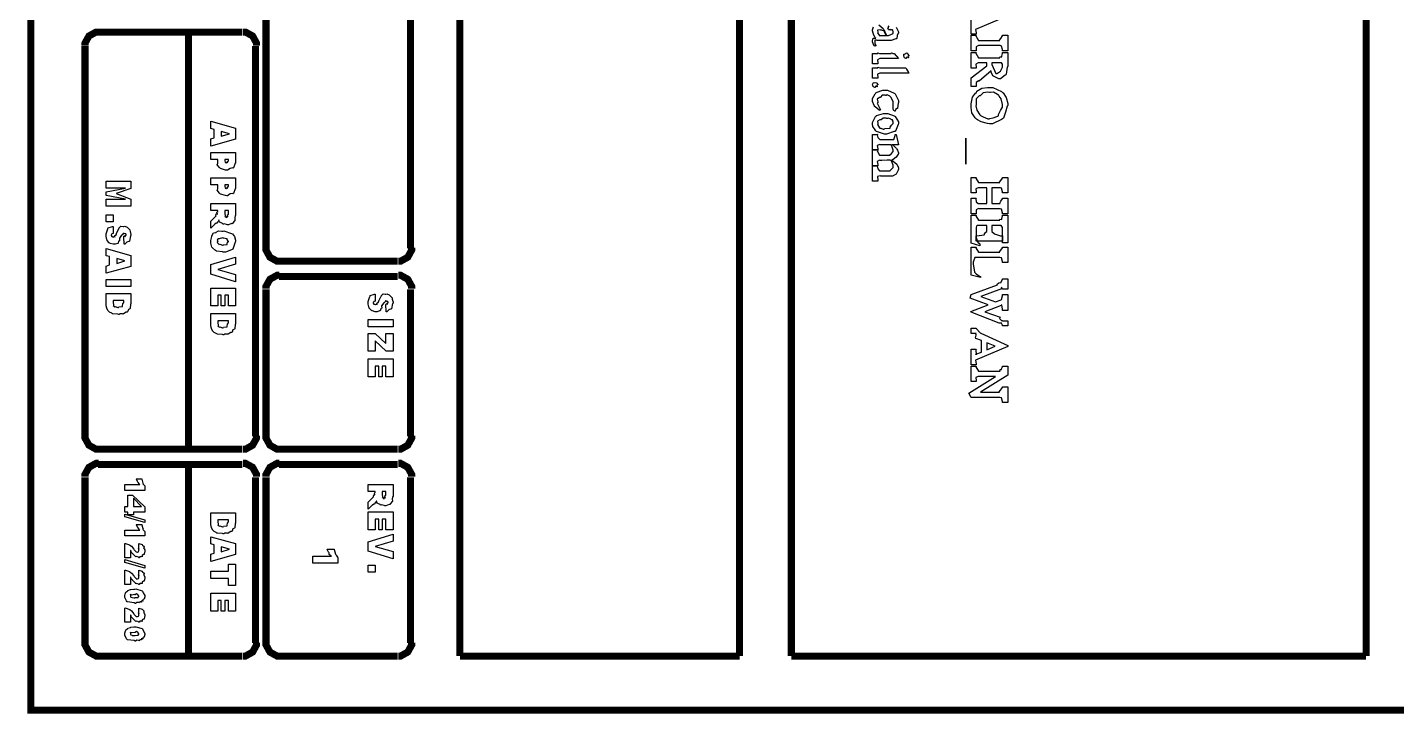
# Model space of a CAD drawing. Extents: x 0 to 11.7, y 0 to 16.5.
# Drawn here: x 0.178 to 2.12, y 0.043 to 1.017 of the extents above; entities that cross this region are included whole.
import ezdxf

# ---------------------------------------------------------------- set-up
doc = ezdxf.new("R2010")
doc.units = 0
doc.layers.get('0').update_dxf_attribs({"linetype": 'CONTINUOUS'})

msp = doc.modelspace()

# ---------------------------------------------------------------- linework, layer by layer
at = {"color": 0, "const_width": 0.01}
msp.add_lwpolyline([(11.5517, 0.0483), (11.5517, 16.4), (0.1833, 16.4), (0.1833, 0.0483), (11.5517, 0.0483)], close=True, dxfattribs=at)
for points in [[(0.7917, 0.125), (0.7917, 2.3167)], [(1.1883, 0.125), (1.1883, 2.3167)], [(1.2617, 0.125), (1.2617, 2.3167)], [(2.0767, 2.3167), (2.0767, 0.125)], [(0.5167, 0.7033), (0.5167, 1.9117)], [(0.7217, 0.7033), (0.7217, 1.9117)], [(0.2792, 1.01), (0.2758, 1.01), (0.2656, 1.0044), (0.26, 0.9942), (0.26, 0.9908)], [(0.4833, 1.01), (0.2783, 1.01)], [(0.4067, 0.4183), (0.4067, 1.01)], [(0.5033, 0.9908), (0.5033, 0.9942), (0.4977, 1.0044), (0.4876, 1.01), (0.4842, 1.01)], [(0.26, 0.4367), (0.26, 0.99)], [(0.5017, 0.4367), (0.5017, 0.99)], [(0.5167, 0.7042), (0.5167, 0.7008), (0.5223, 0.6906), (0.5324, 0.685), (0.5358, 0.685)], [(0.7042, 0.685), (0.7076, 0.685), (0.7177, 0.6906), (0.7233, 0.7008), (0.7233, 0.7042)], [(0.7033, 0.685), (0.535, 0.685)], [(0.5358, 0.665), (0.5324, 0.665), (0.5223, 0.6594), (0.5167, 0.6493), (0.5167, 0.6458)], [(0.7033, 0.6634), (0.535, 0.6634)], [(0.7233, 0.6458), (0.7233, 0.6493), (0.7177, 0.6594), (0.7076, 0.665), (0.7042, 0.665)], [(0.5167, 0.4367), (0.5167, 0.645)], [(0.7217, 0.4367), (0.7217, 0.645)], [(0.26, 0.4375), (0.26, 0.4341), (0.2656, 0.424), (0.2758, 0.4183), (0.2792, 0.4183)], [(0.4842, 0.4183), (0.4876, 0.4183), (0.4977, 0.424), (0.5033, 0.4341), (0.5033, 0.4375)], [(0.5167, 0.4375), (0.5167, 0.4341), (0.5223, 0.424), (0.5324, 0.4183), (0.5358, 0.4183)], [(0.7042, 0.4183), (0.7076, 0.4183), (0.7177, 0.424), (0.7233, 0.4341), (0.7233, 0.4375)], [(0.4833, 0.4183), (0.2783, 0.4183)], [(0.7033, 0.4183), (0.535, 0.4183)], [(0.2792, 0.3983), (0.2758, 0.3983), (0.2656, 0.3927), (0.26, 0.3826), (0.26, 0.3792)], [(0.4833, 0.3966), (0.2783, 0.3966)], [(0.4067, 0.125), (0.4067, 0.3966)], [(0.5033, 0.3792), (0.5033, 0.3826), (0.4977, 0.3927), (0.4876, 0.3983), (0.4842, 0.3983)], [(0.5358, 0.3983), (0.5324, 0.3983), (0.5223, 0.3927), (0.5167, 0.3826), (0.5167, 0.3792)], [(0.7033, 0.3966), (0.535, 0.3966)], [(0.7233, 0.3792), (0.7233, 0.3826), (0.7177, 0.3927), (0.7076, 0.3983), (0.7042, 0.3983)], [(0.26, 0.1433), (0.26, 0.3783)], [(0.5017, 0.1433), (0.5017, 0.3783)], [(0.5167, 0.1433), (0.5167, 0.3783)], [(0.7217, 0.1433), (0.7217, 0.3783)], [(0.26, 0.1442), (0.26, 0.1408), (0.2656, 0.1306), (0.2758, 0.125), (0.2792, 0.125)], [(0.4842, 0.125), (0.4876, 0.125), (0.4977, 0.1306), (0.5033, 0.1408), (0.5033, 0.1442)], [(0.5167, 0.1442), (0.5167, 0.1408), (0.5223, 0.1306), (0.5324, 0.125), (0.5358, 0.125)], [(0.7042, 0.125), (0.7076, 0.125), (0.7177, 0.1306), (0.7233, 0.1408), (0.7233, 0.1442)], [(0.4833, 0.125), (0.2783, 0.125)], [(0.7033, 0.125), (0.535, 0.125)], [(1.1883, 0.125), (0.7917, 0.125)], [(2.0767, 0.125), (1.2617, 0.125)]]:
    msp.add_lwpolyline(points, dxfattribs=at)
at = {"color": 0}
for points in [[(1.5685, 1.033), (1.5227, 1.0137), (1.5227, 1.0137), (1.524, 1.0088), (1.524, 1.0072), (1.5167, 1.0072), (1.5167, 1.0072), (1.5167, 1.0296)], [(1.4105, 1.0167), (1.411, 1.0161), (1.4109, 1.0158), (1.4138, 1.0103), (1.4138, 1.0085), (1.4134, 1.0085), (1.4119, 1.0051), (1.4115, 1.0009), (1.411, 1.0004), (1.41, 1.0005), (1.4034, 0.9978), (1.4012, 0.9978), (1.3832, 0.9978), (1.3826, 0.9983), (1.3799, 0.9983), (1.3799, 0.996), (1.3799, 0.9952), (1.3799, 0.9952), (1.38, 0.9944), (1.3814, 0.9908), (1.3817, 0.9902), (1.3799, 0.9898), (1.3799, 0.9898), (1.3796, 0.9903), (1.378, 0.9926), (1.3778, 0.9928), (1.3776, 0.9937), (1.3768, 0.9963), (1.3767, 0.9963), (1.3767, 0.9963), (1.3767, 0.9976), (1.3779, 1.0011), (1.3807, 1.0014), (1.3815, 1.0015), (1.3807, 1.0023), (1.3783, 1.0066), (1.378, 1.0072), (1.3778, 1.0083), (1.3768, 1.0115), (1.3767, 1.0118), (1.3767, 1.0119), (1.3767, 1.0133), (1.3783, 1.0172)], [(1.3857, 1.02), (1.392, 1.0149), (1.3925, 1.0139), (1.3927, 1.0138), (1.3963, 1.006), (1.3966, 1.0052), (1.399, 1.0052), (1.3995, 1.0053), (1.4062, 1.0079), (1.4062, 1.0087), (1.4061, 1.0098), (1.4054, 1.0131), (1.4044, 1.0126), (1.404, 1.0126), (1.4035, 1.0129), (1.4019, 1.0136), (1.4029, 1.0126), (1.4029, 1.0126), (1.4025, 1.0129), (1.4009, 1.0136), (1.4019, 1.0126), (1.4019, 1.0126), (1.4013, 1.0129), (1.3994, 1.0138), (1.3999, 1.0137), (1.3999, 1.0137), (1.3994, 1.014), (1.3983, 1.0157), (1.3993, 1.0162), (1.3993, 1.0163), (1.3991, 1.0164), (1.4002, 1.0189)]]:
    msp.add_lwpolyline(points, dxfattribs=at)
for points in [[(1.3864, 1.0052), (1.3962, 1.0052), (1.3955, 1.0059), (1.3938, 1.01), (1.3936, 1.0102), (1.3932, 1.0112), (1.3899, 1.0126), (1.3888, 1.0126), (1.3877, 1.013), (1.3837, 1.0127), (1.3841, 1.01), (1.3841, 1.0091), (1.3841, 1.0091), (1.3837, 1.0087), (1.3861, 1.0056), (1.3864, 1.0052)], [(1.5167, 0.9835), (1.5167, 1.0056), (1.524, 1.0056), (1.5235, 1.0046), (1.5269, 0.9982), (1.5279, 0.9982), (1.5572, 0.9982), (1.557, 0.9985), (1.5586, 1.001), (1.5611, 1.0045), (1.5611, 1.0056), (1.5685, 1.0056), (1.5685, 0.9835), (1.5611, 0.9835), (1.561, 0.9851), (1.5598, 0.9901), (1.5579, 0.9908), (1.5572, 0.9908), (1.5279, 0.9908), (1.5269, 0.9909), (1.5236, 0.9891), (1.524, 0.9849), (1.524, 0.9835), (1.5167, 0.9835)], [(1.3767, 0.965), (1.3767, 0.9797), (1.3841, 0.9797), (1.384, 0.9799), (1.3841, 0.9807), (1.3868, 0.9797), (1.3878, 0.9797), (1.4031, 0.9797), (1.4031, 0.9798), (1.4039, 0.9807), (1.4062, 0.9797), (1.4062, 0.9797), (1.4062, 0.9798), (1.4057, 0.9797), (1.4055, 0.9797), (1.4073, 0.9797), (1.4138, 0.9723), (1.3884, 0.9723), (1.3873, 0.9724), (1.3837, 0.9706), (1.3841, 0.9664), (1.3841, 0.965), (1.3767, 0.965)], [(1.4246, 0.9723), (1.424, 0.9724), (1.4223, 0.9733), (1.422, 0.9734), (1.4218, 0.9742), (1.421, 0.9763), (1.4212, 0.976), (1.4212, 0.976), (1.4211, 0.9767), (1.4211, 0.9788), (1.422, 0.9786), (1.422, 0.9786), (1.422, 0.9788), (1.424, 0.9797), (1.4246, 0.9797), (1.4246, 0.9798), (1.4254, 0.9804), (1.4273, 0.9788), (1.4275, 0.9786), (1.4275, 0.9787), (1.4271, 0.9785), (1.4285, 0.9767), (1.4285, 0.976), (1.4283, 0.9762), (1.427, 0.976), (1.4277, 0.9736), (1.4275, 0.9734), (1.4271, 0.9738), (1.4251, 0.9743), (1.4247, 0.9723), (1.4246, 0.9723)], [(1.5167, 0.9329), (1.5167, 0.9449), (1.5388, 0.962), (1.5388, 0.9661), (1.5273, 0.9661), (1.5264, 0.9662), (1.5235, 0.9645), (1.524, 0.9602), (1.524, 0.9588), (1.5167, 0.9588), (1.5167, 0.9809), (1.524, 0.9809), (1.5235, 0.9799), (1.5269, 0.9735), (1.5279, 0.9735), (1.5572, 0.9735), (1.5571, 0.9736), (1.5574, 0.9748), (1.5599, 0.9746), (1.5601, 0.9748), (1.5601, 0.9756), (1.5611, 0.9796), (1.5611, 0.9809), (1.5685, 0.9809), (1.5685, 0.9609), (1.5677, 0.9603), (1.5663, 0.9502), (1.5659, 0.9494), (1.5648, 0.9488), (1.5583, 0.9438), (1.5561, 0.9438), (1.5539, 0.9446), (1.5472, 0.9478), (1.5452, 0.9531), (1.5449, 0.9549), (1.5281, 0.9403), (1.5273, 0.9406), (1.5236, 0.9384), (1.524, 0.9343), (1.524, 0.9329), (1.5167, 0.9329)], [(1.3767, 0.9444), (1.3767, 0.9591), (1.3841, 0.9591), (1.384, 0.9593), (1.3842, 0.9601), (1.3872, 0.9591), (1.3882, 0.9591), (1.4199, 0.9591), (1.4199, 0.9593), (1.4217, 0.9591), (1.4223, 0.9591), (1.4223, 0.9591), (1.4229, 0.9591), (1.4229, 0.9591), (1.4242, 0.9591), (1.4242, 0.9591), (1.4251, 0.9572), (1.428, 0.9526), (1.4285, 0.9518), (1.3884, 0.9518), (1.3873, 0.9518), (1.3837, 0.9501), (1.3841, 0.9459), (1.3841, 0.9444), (1.3767, 0.9444)], [(1.5535, 0.9514), (1.5541, 0.9516), (1.5581, 0.9544), (1.5611, 0.9603), (1.5611, 0.9622), (1.561, 0.9628), (1.561, 0.9646), (1.5609, 0.9646), (1.5607, 0.9651), (1.5596, 0.9661), (1.5592, 0.9661), (1.5462, 0.9661), (1.5461, 0.9638), (1.5517, 0.9514), (1.5535, 0.9514)], [(1.3806, 0.9312), (1.38, 0.9313), (1.378, 0.9321), (1.3778, 0.9323), (1.3777, 0.9331), (1.3768, 0.9351), (1.3767, 0.9349), (1.3767, 0.9349), (1.3767, 0.9355), (1.3776, 0.9373), (1.3778, 0.9375), (1.3778, 0.9379), (1.3799, 0.9386), (1.3806, 0.9386), (1.3806, 0.9386), (1.3829, 0.9379), (1.383, 0.9377), (1.383, 0.9377), (1.383, 0.9376), (1.3841, 0.9356), (1.3841, 0.9349), (1.384, 0.9351), (1.3829, 0.9348), (1.3832, 0.9325), (1.383, 0.9323), (1.3828, 0.9327), (1.3811, 0.9332), (1.3807, 0.9312), (1.3806, 0.9312)], [(1.3878, 0.8988), (1.386, 0.8994), (1.3806, 0.904), (1.3801, 0.9045), (1.3793, 0.9059), (1.3767, 0.9115), (1.3767, 0.9134), (1.3767, 0.9158), (1.3807, 0.9225), (1.3815, 0.9231), (1.3819, 0.9242), (1.3915, 0.9275), (1.3947, 0.9275), (1.3981, 0.9275), (1.4075, 0.9235), (1.4084, 0.9227), (1.409, 0.9223), (1.4138, 0.9127), (1.4138, 0.9095), (1.413, 0.9091), (1.4124, 0.902), (1.4121, 0.9014), (1.4117, 0.9016), (1.4095, 0.9003), (1.4089, 0.8979), (1.4086, 0.8979), (1.4082, 0.8981), (1.407, 0.8989), (1.4068, 0.899), (1.4066, 0.8993), (1.4062, 0.901), (1.4062, 0.9016), (1.4061, 0.9024), (1.406, 0.9046), (1.4062, 0.9042), (1.4062, 0.9042), (1.4062, 0.9045), (1.4062, 0.9053), (1.4062, 0.9053), (1.4061, 0.9057), (1.4062, 0.9066), (1.4062, 0.9068), (1.4061, 0.9077), (1.4062, 0.9097), (1.4062, 0.9103), (1.4061, 0.9115), (1.4029, 0.9177), (1.4023, 0.9181), (1.4013, 0.9189), (1.3978, 0.9208), (1.3963, 0.9201), (1.3958, 0.9201), (1.3947, 0.9206), (1.3907, 0.9203), (1.3881, 0.9176), (1.3875, 0.917), (1.3867, 0.9173), (1.3836, 0.915), (1.3841, 0.911), (1.3841, 0.9097), (1.3835, 0.9091), (1.3875, 0.9006), (1.3882, 0.8999), (1.3878, 0.8988)], [(1.5425, 0.8796), (1.5397, 0.8805), (1.531, 0.8827), (1.5255, 0.8854), (1.5243, 0.8866), (1.5224, 0.8881), (1.5176, 0.8953), (1.5167, 0.9028), (1.5167, 0.9052), (1.5167, 0.9083), (1.5186, 0.9174), (1.523, 0.9231), (1.5243, 0.9243), (1.5249, 0.9261), (1.5316, 0.9306), (1.5398, 0.9315), (1.5425, 0.9315), (1.5472, 0.9315), (1.5599, 0.9255), (1.5611, 0.9243), (1.5622, 0.9237), (1.5663, 0.917), (1.5685, 0.9085), (1.5685, 0.9057), (1.5677, 0.9047), (1.5654, 0.8965), (1.5624, 0.888), (1.5611, 0.8868), (1.5597, 0.8859), (1.5468, 0.8796), (1.5425, 0.8796)], [(1.5425, 0.887), (1.5428, 0.8873), (1.5481, 0.8884), (1.5545, 0.8905), (1.5553, 0.8911), (1.5554, 0.893), (1.5583, 0.8985), (1.5611, 0.9033), (1.5611, 0.9048), (1.5609, 0.9074), (1.5594, 0.9153), (1.5566, 0.919), (1.5557, 0.9198), (1.5542, 0.9212), (1.5485, 0.9245), (1.544, 0.9241), (1.5425, 0.9241), (1.5405, 0.9246), (1.5337, 0.9239), (1.5303, 0.9203), (1.5295, 0.9195), (1.5281, 0.9196), (1.5238, 0.9152), (1.524, 0.9084), (1.524, 0.9061), (1.5234, 0.9055), (1.5246, 0.8993), (1.5289, 0.8924), (1.5299, 0.8915), (1.5299, 0.8915), (1.5339, 0.8897), (1.5404, 0.887), (1.5425, 0.887)], [(1.3954, 0.8651), (1.3936, 0.8653), (1.3826, 0.8691), (1.3817, 0.8698), (1.3805, 0.8714), (1.3772, 0.8761), (1.3767, 0.8794), (1.3767, 0.8805), (1.3767, 0.8815), (1.3812, 0.89), (1.3821, 0.8907), (1.3826, 0.8917), (1.3922, 0.8946), (1.3954, 0.8946), (1.3986, 0.8946), (1.4076, 0.8913), (1.4084, 0.8907), (1.409, 0.8904), (1.4138, 0.8825), (1.4138, 0.8798), (1.413, 0.8787), (1.4094, 0.8695), (1.4086, 0.8688), (1.4074, 0.8691), (1.3967, 0.865), (1.3954, 0.8651)], [(0.4433, 0.8601), (0.4433, 0.8719), (0.4383, 0.8732), (0.4383, 0.8834), (0.4735, 0.8736), (0.4735, 0.858), (0.4383, 0.8482), (0.4383, 0.8584), (0.4433, 0.8601)], [(1.3932, 0.8724), (1.3939, 0.8732), (1.4015, 0.8739), (1.4021, 0.8742), (1.4019, 0.8749), (1.4038, 0.8778), (1.4062, 0.8802), (1.4062, 0.8809), (1.4061, 0.8821), (1.4053, 0.8853), (1.404, 0.8853), (1.4036, 0.8855), (1.4026, 0.8862), (1.3993, 0.888), (1.3979, 0.8872), (1.3973, 0.8872), (1.3961, 0.8878), (1.3917, 0.8877), (1.3891, 0.8856), (1.3884, 0.8853), (1.3874, 0.8855), (1.3837, 0.8838), (1.3841, 0.8804), (1.3841, 0.8792), (1.384, 0.8791), (1.3868, 0.8741), (1.3873, 0.8738), (1.3873, 0.8738), (1.3887, 0.8737), (1.3921, 0.8724), (1.3932, 0.8724)], [(0.4533, 0.8621), (0.465, 0.8658), (0.4533, 0.869), (0.4533, 0.8621)], [(1.3767, 0.7983), (1.3767, 0.8204), (1.3841, 0.8204), (1.3836, 0.8201), (1.3841, 0.8161), (1.3868, 0.813), (1.3878, 0.813), (1.4016, 0.813), (1.4015, 0.8133), (1.4062, 0.8179), (1.4062, 0.8193), (1.4061, 0.821), (1.4035, 0.8274), (1.4029, 0.828), (1.4019, 0.8282), (1.3976, 0.8283), (1.3902, 0.828), (1.3878, 0.828), (1.3868, 0.8281), (1.3836, 0.8264), (1.3841, 0.8219), (1.3841, 0.8204), (1.3767, 0.8204), (1.3767, 0.8428), (1.3841, 0.8428), (1.3835, 0.8417), (1.3867, 0.8354), (1.3878, 0.8354), (1.4016, 0.8354), (1.4015, 0.8359), (1.4037, 0.8379), (1.4062, 0.8404), (1.4062, 0.8413), (1.4061, 0.8423), (1.4037, 0.8495), (1.4031, 0.8502), (1.3878, 0.8502), (1.387, 0.8505), (1.3836, 0.8493), (1.3841, 0.8444), (1.3841, 0.8428), (1.3767, 0.8428), (1.3767, 0.8649), (1.3841, 0.8649), (1.3835, 0.8643), (1.3842, 0.8602), (1.3874, 0.8575), (1.3884, 0.8575), (1.4062, 0.8575), (1.4069, 0.8575), (1.409, 0.8631), (1.409, 0.8649), (1.4103, 0.8649), (1.4138, 0.8502), (1.4045, 0.8502), (1.4052, 0.8504), (1.4108, 0.8447), (1.4112, 0.8441), (1.4112, 0.8441), (1.4123, 0.8423), (1.4138, 0.8386), (1.4138, 0.8373), (1.413, 0.8368), (1.4103, 0.8327), (1.4059, 0.8292), (1.4042, 0.8289), (1.404, 0.8283), (1.4109, 0.823), (1.4112, 0.8226), (1.4112, 0.8226), (1.4138, 0.8172), (1.4138, 0.8154), (1.413, 0.8139), (1.4101, 0.8082), (1.4052, 0.8057), (1.4036, 0.8057), (1.3884, 0.8057), (1.3875, 0.8061), (1.3837, 0.8051), (1.3841, 0.8), (1.3841, 0.7983), (1.3767, 0.7983)], [(1.5093, 0.8224), (1.5093, 0.8595), (1.5093, 0.8224)], [(0.4735, 0.8393), (0.4735, 0.8241), (0.4729, 0.8238), (0.4708, 0.8172), (0.4702, 0.8167), (0.4696, 0.8173), (0.4659, 0.8165), (0.4623, 0.8141), (0.4611, 0.8141), (0.4594, 0.8143), (0.4524, 0.8163), (0.4518, 0.8167), (0.4506, 0.8179), (0.4475, 0.8217), (0.4483, 0.8238), (0.4483, 0.8245), (0.4483, 0.8293), (0.4383, 0.8293), (0.4383, 0.8393), (0.4735, 0.8393)], [(0.4583, 0.8293), (0.4583, 0.8276), (0.4583, 0.8276), (0.4588, 0.8251), (0.4589, 0.825), (0.4589, 0.825), (0.4604, 0.8243), (0.4609, 0.8243), (0.4608, 0.8245), (0.4608, 0.8253), (0.4625, 0.8249), (0.4626, 0.825), (0.4623, 0.8253), (0.462, 0.8266), (0.4635, 0.8272), (0.4635, 0.8274), (0.4635, 0.8293), (0.4583, 0.8293)], [(0.3251, 0.7983), (0.3251, 0.7881), (0.3041, 0.7808), (0.3251, 0.7732), (0.3251, 0.7632), (0.29, 0.7632), (0.29, 0.7732), (0.3173, 0.7732), (0.29, 0.7782), (0.29, 0.7834), (0.3173, 0.7884), (0.29, 0.7884), (0.29, 0.7983), (0.3251, 0.7983)], [(0.4735, 0.8031), (0.4735, 0.7879), (0.4729, 0.7876), (0.4708, 0.7809), (0.4702, 0.7805), (0.4696, 0.781), (0.4659, 0.7803), (0.4623, 0.7779), (0.4611, 0.7779), (0.4594, 0.7781), (0.4524, 0.7801), (0.4518, 0.7805), (0.4506, 0.7816), (0.4475, 0.7855), (0.4483, 0.7876), (0.4483, 0.7883), (0.4483, 0.7931), (0.4383, 0.7931), (0.4383, 0.8031), (0.4735, 0.8031)], [(1.5167, 0.7521), (1.5167, 0.7744), (1.524, 0.7744), (1.5235, 0.7734), (1.524, 0.769), (1.5266, 0.7668), (1.5275, 0.7668), (1.5388, 0.7668), (1.5388, 0.7892), (1.5275, 0.7892), (1.5266, 0.7892), (1.5235, 0.7875), (1.524, 0.7833), (1.524, 0.7818), (1.5167, 0.7818), (1.5167, 0.8039), (1.524, 0.8039), (1.5235, 0.8029), (1.5269, 0.7965), (1.5279, 0.7965), (1.5572, 0.7965), (1.557, 0.7969), (1.5586, 0.7994), (1.5611, 0.8028), (1.5611, 0.8039), (1.5685, 0.8039), (1.5685, 0.7818), (1.5611, 0.7818), (1.561, 0.7835), (1.5599, 0.7884), (1.5583, 0.7892), (1.5577, 0.7892), (1.5462, 0.7892), (1.5462, 0.7668), (1.5577, 0.7668), (1.5574, 0.7673), (1.5587, 0.7699), (1.5611, 0.7733), (1.5611, 0.7744), (1.5685, 0.7744), (1.5685, 0.7521), (1.5611, 0.7521), (1.561, 0.7538), (1.5598, 0.7589), (1.5579, 0.7594), (1.5572, 0.7594), (1.5279, 0.7594), (1.527, 0.7596), (1.5236, 0.758), (1.524, 0.7536), (1.524, 0.7521), (1.5167, 0.7521)], [(0.4583, 0.7931), (0.4583, 0.7913), (0.4583, 0.7913), (0.4588, 0.7888), (0.4589, 0.7887), (0.4589, 0.7887), (0.4604, 0.7881), (0.4609, 0.7881), (0.4608, 0.7882), (0.4608, 0.7891), (0.4625, 0.7886), (0.4626, 0.7887), (0.4623, 0.789), (0.462, 0.7904), (0.4635, 0.791), (0.4635, 0.7911), (0.4635, 0.7931), (0.4583, 0.7931)], [(0.4383, 0.7668), (0.4735, 0.7668), (0.4735, 0.7497), (0.4731, 0.7496), (0.4723, 0.7465), (0.4726, 0.7427), (0.4724, 0.7423), (0.4717, 0.742), (0.469, 0.7384), (0.4685, 0.7382), (0.4679, 0.7384), (0.4635, 0.7367), (0.462, 0.7367), (0.4609, 0.7371), (0.4575, 0.7379), (0.4562, 0.7376), (0.4559, 0.7377), (0.4552, 0.7384), (0.4521, 0.7399), (0.4518, 0.7401), (0.4511, 0.7405), (0.4493, 0.7421), (0.4503, 0.7431), (0.4502, 0.7432), (0.4498, 0.7431), (0.4488, 0.7407), (0.4487, 0.7406), (0.4483, 0.7407), (0.4469, 0.739), (0.4466, 0.7388), (0.4461, 0.739), (0.4441, 0.7374), (0.444, 0.7373), (0.4383, 0.7317), (0.4383, 0.7419), (0.4459, 0.7495), (0.4457, 0.75), (0.4462, 0.752), (0.4478, 0.7519), (0.4479, 0.7521), (0.4475, 0.7525), (0.447, 0.7544), (0.4483, 0.7553), (0.4483, 0.7555), (0.4483, 0.7568), (0.4383, 0.7568), (0.4383, 0.7668)], [(0.3, 0.7509), (0.3, 0.7409), (0.29, 0.7409), (0.29, 0.7509), (0.3, 0.7509)], [(0.4583, 0.7568), (0.4583, 0.7521), (0.4583, 0.7521), (0.4587, 0.7496), (0.4587, 0.7492), (0.4587, 0.7493), (0.4582, 0.7493), (0.4593, 0.7476), (0.4594, 0.7475), (0.4593, 0.7477), (0.4592, 0.7482), (0.4605, 0.7466), (0.4609, 0.7466), (0.4607, 0.747), (0.4609, 0.7484), (0.4628, 0.7479), (0.4628, 0.7479), (0.4625, 0.7485), (0.462, 0.7508), (0.4635, 0.7516), (0.4635, 0.7518), (0.4635, 0.7568), (0.4583, 0.7568)], [(1.5292, 0.707), (1.5167, 0.7105), (1.5167, 0.7504), (1.524, 0.7504), (1.5235, 0.7494), (1.5269, 0.7431), (1.5279, 0.7431), (1.5572, 0.7431), (1.5571, 0.7432), (1.5574, 0.7444), (1.5599, 0.7441), (1.5601, 0.7444), (1.5601, 0.7452), (1.5611, 0.7491), (1.5611, 0.7504), (1.5685, 0.7504), (1.5685, 0.7112), (1.5611, 0.7112), (1.5611, 0.7127), (1.561, 0.7133), (1.5611, 0.715), (1.5611, 0.7155), (1.5609, 0.7164), (1.5611, 0.72), (1.5611, 0.7211), (1.5611, 0.7318), (1.5609, 0.7329), (1.5591, 0.7357), (1.5585, 0.7357), (1.5462, 0.7357), (1.5462, 0.727), (1.5461, 0.7269), (1.5497, 0.7236), (1.5583, 0.7209), (1.5611, 0.7209), (1.5611, 0.7133), (1.524, 0.7133), (1.524, 0.7209), (1.5247, 0.7211), (1.5351, 0.7225), (1.5357, 0.7229), (1.5358, 0.7238), (1.5374, 0.7264), (1.5388, 0.7269), (1.5388, 0.727), (1.5388, 0.7357), (1.5262, 0.7357), (1.5258, 0.7357), (1.5244, 0.7348), (1.5243, 0.7346), (1.5243, 0.7346), (1.524, 0.7326), (1.524, 0.732), (1.524, 0.7209), (1.5234, 0.7204), (1.5253, 0.7139), (1.5256, 0.7133), (1.5256, 0.7133), (1.526, 0.712), (1.5289, 0.7094), (1.5292, 0.7092), (1.5292, 0.707)], [(0.2998, 0.7342), (0.3, 0.7242), (0.2996, 0.7243), (0.2983, 0.7237), (0.2982, 0.7236), (0.298, 0.7236), (0.2971, 0.722), (0.2971, 0.7214), (0.2971, 0.7214), (0.2979, 0.72), (0.298, 0.7199), (0.298, 0.7199), (0.2998, 0.7192), (0.3004, 0.7192), (0.3003, 0.7193), (0.3003, 0.7201), (0.3026, 0.7195), (0.3028, 0.7195), (0.3025, 0.7197), (0.3021, 0.7213), (0.3046, 0.7228), (0.3047, 0.7234), (0.3049, 0.7245), (0.3082, 0.7312), (0.3086, 0.7316), (0.3087, 0.7324), (0.311, 0.7345), (0.3141, 0.7342), (0.3152, 0.7342), (0.3152, 0.7342), (0.3163, 0.7345), (0.3198, 0.7331), (0.3201, 0.7329), (0.3201, 0.7329), (0.3236, 0.7294), (0.3238, 0.729), (0.3238, 0.729), (0.3241, 0.727), (0.3251, 0.7228), (0.3251, 0.7214), (0.3245, 0.7208), (0.3232, 0.7133), (0.3228, 0.7127), (0.3223, 0.7131), (0.3193, 0.7119), (0.3165, 0.7091), (0.3156, 0.709), (0.3152, 0.7192), (0.315, 0.7193), (0.3152, 0.7203), (0.3174, 0.72), (0.3175, 0.7201), (0.3172, 0.7203), (0.3165, 0.7216), (0.3184, 0.722), (0.3184, 0.7221), (0.3184, 0.7225), (0.3177, 0.7237), (0.3175, 0.7238), (0.3169, 0.7239), (0.3151, 0.7243), (0.3158, 0.7242), (0.3158, 0.7242), (0.3155, 0.7243), (0.3146, 0.7244), (0.3145, 0.7244), (0.3143, 0.7245), (0.3133, 0.7227), (0.3132, 0.7223), (0.312, 0.7217), (0.309, 0.7177), (0.3091, 0.7145), (0.3091, 0.714), (0.309, 0.7141), (0.3077, 0.7133), (0.3069, 0.7106), (0.3065, 0.7103), (0.3059, 0.7102), (0.3026, 0.709), (0.3015, 0.709), (0.3, 0.7093), (0.2959, 0.7103), (0.2954, 0.7106), (0.2945, 0.7109), (0.2916, 0.7142), (0.2913, 0.7147), (0.291, 0.716), (0.29, 0.7201), (0.29, 0.7214), (0.29, 0.7238), (0.2922, 0.7307), (0.2926, 0.7312), (0.2929, 0.7323), (0.299, 0.7342), (0.2998, 0.7342)], [(0.4559, 0.7278), (0.457, 0.7282), (0.4679, 0.7245), (0.4687, 0.7238), (0.4693, 0.7239), (0.472, 0.7202), (0.4735, 0.7146), (0.4735, 0.7128), (0.4729, 0.7121), (0.4697, 0.7021), (0.4689, 0.7015), (0.4679, 0.7012), (0.4591, 0.6976), (0.4561, 0.6976), (0.4548, 0.6982), (0.447, 0.6991), (0.4463, 0.6993), (0.4451, 0.7001), (0.4409, 0.7038), (0.4405, 0.7043), (0.4399, 0.7049), (0.4383, 0.7105), (0.4383, 0.7123), (0.4383, 0.7144), (0.4398, 0.7201), (0.44, 0.7206), (0.4402, 0.7217), (0.4423, 0.725), (0.4453, 0.7255), (0.4459, 0.7258), (0.4459, 0.7264), (0.4494, 0.7282), (0.4543, 0.7278), (0.4559, 0.7278)], [(0.295, 0.6797), (0.295, 0.6915), (0.29, 0.6928), (0.29, 0.703), (0.3251, 0.6932), (0.3251, 0.6776), (0.29, 0.6678), (0.29, 0.678), (0.295, 0.6797)], [(0.4559, 0.7178), (0.4549, 0.7179), (0.4504, 0.7167), (0.45, 0.7165), (0.4494, 0.7165), (0.4473, 0.7151), (0.4483, 0.7134), (0.4483, 0.7128), (0.4481, 0.7128), (0.4475, 0.7113), (0.4498, 0.7091), (0.45, 0.7089), (0.45, 0.7089), (0.451, 0.7092), (0.4549, 0.7076), (0.4561, 0.7076), (0.4564, 0.7083), (0.4615, 0.7089), (0.4618, 0.7091), (0.4615, 0.7096), (0.4619, 0.7119), (0.4635, 0.7126), (0.4635, 0.7128), (0.4629, 0.7134), (0.4616, 0.7156), (0.4616, 0.7164), (0.4615, 0.7165), (0.4605, 0.7169), (0.4571, 0.7178), (0.4559, 0.7178)], [(1.5297, 0.6617), (1.5167, 0.6652), (1.5167, 0.7051), (1.524, 0.7051), (1.5235, 0.7041), (1.5269, 0.6978), (1.5279, 0.6978), (1.5572, 0.6978), (1.557, 0.6981), (1.5586, 0.7006), (1.5611, 0.704), (1.5611, 0.7051), (1.5685, 0.7051), (1.5685, 0.683), (1.5611, 0.683), (1.561, 0.6847), (1.5596, 0.6896), (1.5572, 0.6904), (1.5564, 0.6904), (1.5225, 0.6904), (1.522, 0.6904), (1.5197, 0.6838), (1.5197, 0.6815), (1.5195, 0.6809), (1.5212, 0.6701), (1.5214, 0.6695), (1.5214, 0.6695), (1.5239, 0.6673), (1.5287, 0.6639), (1.5297, 0.6635), (1.5297, 0.6617)], [(0.305, 0.6817), (0.3167, 0.6854), (0.305, 0.6886), (0.305, 0.6817)], [(0.4735, 0.6909), (0.4735, 0.6807), (0.4483, 0.6733), (0.4735, 0.666), (0.4735, 0.6558), (0.4383, 0.6666), (0.4383, 0.6801), (0.4735, 0.6909)], [(0.3251, 0.6589), (0.3251, 0.6489), (0.29, 0.6489), (0.29, 0.6589), (0.3251, 0.6589)], [(0.4735, 0.6469), (0.4735, 0.6217), (0.4635, 0.6217), (0.4635, 0.6369), (0.4583, 0.6369), (0.4583, 0.6217), (0.4533, 0.6217), (0.4533, 0.6369), (0.4483, 0.6369), (0.4483, 0.6217), (0.4383, 0.6217), (0.4383, 0.6469), (0.4735, 0.6469)], [(1.5611, 0.5932), (1.561, 0.5942), (1.5597, 0.597), (1.5574, 0.597), (1.5566, 0.5971), (1.5167, 0.6125), (1.5164, 0.6136), (1.5408, 0.6232), (1.5151, 0.6327), (1.5167, 0.6379), (1.5538, 0.6516), (1.5537, 0.6522), (1.5559, 0.6545), (1.5588, 0.6546), (1.559, 0.6548), (1.5593, 0.6557), (1.5611, 0.6588), (1.5611, 0.6598), (1.5685, 0.6598), (1.5685, 0.6451), (1.5611, 0.6451), (1.5609, 0.6454), (1.5604, 0.6466), (1.5603, 0.6466), (1.5602, 0.647), (1.5598, 0.6481), (1.5597, 0.6461), (1.5596, 0.6459), (1.5303, 0.6351), (1.5512, 0.6273), (1.5592, 0.6303), (1.5595, 0.6308), (1.5611, 0.636), (1.5611, 0.6377), (1.5685, 0.6377), (1.5685, 0.6153), (1.5611, 0.6153), (1.5609, 0.6169), (1.5603, 0.6229), (1.5601, 0.6229), (1.5601, 0.6229), (1.5593, 0.6224), (1.5592, 0.6223), (1.5362, 0.6134), (1.5579, 0.6054), (1.5578, 0.6054), (1.5571, 0.6036), (1.5596, 0.6008), (1.5596, 0.6008), (1.5597, 0.6009), (1.5611, 0.6007), (1.5611, 0.6006), (1.5685, 0.6006), (1.5685, 0.5932), (1.5611, 0.5932)], [(0.3251, 0.6394), (0.3251, 0.6244), (0.3245, 0.6242), (0.3241, 0.6177), (0.3238, 0.6172), (0.3236, 0.6175), (0.3215, 0.6164), (0.3204, 0.613), (0.3199, 0.6127), (0.3185, 0.6127), (0.3148, 0.6102), (0.3143, 0.6101), (0.3133, 0.6104), (0.3098, 0.6103), (0.3083, 0.6092), (0.3078, 0.6092), (0.3065, 0.6099), (0.2994, 0.6103), (0.2989, 0.6105), (0.2979, 0.6111), (0.295, 0.6127), (0.294, 0.6135), (0.2937, 0.6138), (0.2931, 0.6144), (0.291, 0.6179), (0.2909, 0.6183), (0.2907, 0.6198), (0.29, 0.6233), (0.29, 0.6244), (0.29, 0.6394), (0.3251, 0.6394)], [(0.3152, 0.6294), (0.3, 0.6294), (0.3, 0.6268), (0.2999, 0.6268), (0.3005, 0.6224), (0.3006, 0.6222), (0.3006, 0.6223), (0.3001, 0.6221), (0.3024, 0.6202), (0.3026, 0.6201), (0.3026, 0.6201), (0.303, 0.6208), (0.3064, 0.6192), (0.3076, 0.6192), (0.3079, 0.6201), (0.3132, 0.6207), (0.3134, 0.6209), (0.3131, 0.6217), (0.3135, 0.6245), (0.3152, 0.6262), (0.3152, 0.6268), (0.3152, 0.6294)], [(0.6714, 0.6383), (0.6717, 0.6284), (0.6713, 0.6284), (0.67, 0.6278), (0.6699, 0.6277), (0.6696, 0.6277), (0.6688, 0.6261), (0.6688, 0.6255), (0.6688, 0.6255), (0.6696, 0.6241), (0.6697, 0.624), (0.6697, 0.624), (0.6715, 0.6234), (0.6721, 0.6234), (0.672, 0.6235), (0.672, 0.6242), (0.6743, 0.6236), (0.6745, 0.6236), (0.6742, 0.6238), (0.6738, 0.6254), (0.6763, 0.6269), (0.6764, 0.6275), (0.6766, 0.6286), (0.6799, 0.6354), (0.6803, 0.6357), (0.6804, 0.6365), (0.6827, 0.6387), (0.6858, 0.6383), (0.6868, 0.6383), (0.6868, 0.6383), (0.688, 0.6387), (0.6915, 0.6373), (0.6918, 0.637), (0.6918, 0.637), (0.6953, 0.6336), (0.6955, 0.6331), (0.6955, 0.6331), (0.6957, 0.6311), (0.6968, 0.627), (0.6968, 0.6255), (0.6962, 0.6249), (0.6949, 0.6174), (0.6944, 0.6169), (0.694, 0.6172), (0.691, 0.616), (0.6882, 0.6133), (0.6873, 0.6132), (0.6868, 0.6234), (0.6867, 0.6235), (0.6869, 0.6245), (0.6891, 0.6241), (0.6892, 0.6242), (0.6889, 0.6245), (0.6882, 0.6257), (0.6901, 0.6261), (0.6901, 0.6262), (0.6901, 0.6267), (0.6894, 0.6278), (0.6892, 0.6279), (0.6886, 0.628), (0.6868, 0.6285), (0.6875, 0.6284), (0.6875, 0.6284), (0.6872, 0.6284), (0.6863, 0.6286), (0.6862, 0.6286), (0.686, 0.6286), (0.685, 0.6268), (0.6849, 0.6264), (0.6836, 0.6258), (0.6807, 0.6219), (0.6808, 0.6186), (0.6808, 0.6182), (0.6807, 0.6183), (0.6794, 0.6174), (0.6786, 0.6147), (0.6782, 0.6145), (0.6776, 0.6144), (0.6743, 0.6132), (0.6732, 0.6132), (0.6717, 0.6134), (0.6676, 0.6145), (0.6671, 0.6147), (0.6662, 0.615), (0.6632, 0.6184), (0.663, 0.6188), (0.6627, 0.6202), (0.6617, 0.6242), (0.6617, 0.6255), (0.6617, 0.628), (0.6638, 0.6349), (0.6643, 0.6353), (0.6646, 0.6364), (0.6707, 0.6383), (0.6714, 0.6383)], [(0.4735, 0.6106), (0.4735, 0.5956), (0.4729, 0.5954), (0.4724, 0.5889), (0.4722, 0.5885), (0.472, 0.5887), (0.4698, 0.5876), (0.4687, 0.5843), (0.4683, 0.5839), (0.4669, 0.5839), (0.4632, 0.5814), (0.4626, 0.5813), (0.4616, 0.5817), (0.4582, 0.5815), (0.4567, 0.5805), (0.4561, 0.5805), (0.4549, 0.5811), (0.4478, 0.5815), (0.4472, 0.5818), (0.4462, 0.5823), (0.4433, 0.5839), (0.4423, 0.5847), (0.442, 0.585), (0.4414, 0.5856), (0.4393, 0.5892), (0.4392, 0.5896), (0.439, 0.5911), (0.4383, 0.5945), (0.4383, 0.5956), (0.4383, 0.6106), (0.4735, 0.6106)], [(0.6968, 0.6021), (0.6968, 0.5921), (0.6617, 0.5921), (0.6617, 0.6021), (0.6968, 0.6021)], [(0.4635, 0.6006), (0.4483, 0.6006), (0.4483, 0.598), (0.4482, 0.598), (0.4488, 0.5937), (0.4489, 0.5935), (0.4489, 0.5935), (0.4485, 0.5934), (0.4507, 0.5915), (0.4509, 0.5913), (0.4509, 0.5914), (0.4513, 0.592), (0.4548, 0.5904), (0.4559, 0.5904), (0.4563, 0.5914), (0.4615, 0.5919), (0.4618, 0.5922), (0.4614, 0.5929), (0.4619, 0.5958), (0.4635, 0.5975), (0.4635, 0.598), (0.4635, 0.6006)], [(0.6968, 0.5826), (0.6968, 0.5574), (0.6873, 0.5574), (0.6717, 0.5719), (0.6717, 0.5574), (0.6617, 0.5574), (0.6617, 0.5826), (0.6714, 0.5826), (0.6868, 0.5683), (0.6868, 0.5826), (0.6968, 0.5826)], [(1.5167, 0.538), (1.5167, 0.5603), (1.524, 0.5603), (1.5234, 0.5591), (1.5238, 0.5523), (1.5238, 0.5523), (1.5236, 0.5527), (1.5229, 0.5537), (1.5234, 0.553), (1.5234, 0.553), (1.5314, 0.5562), (1.5314, 0.5723), (1.5234, 0.5755), (1.5229, 0.5763), (1.5238, 0.5802), (1.5238, 0.5803), (1.5236, 0.5807), (1.5231, 0.5821), (1.524, 0.5824), (1.524, 0.5825), (1.5167, 0.5825), (1.5167, 0.5898), (1.524, 0.5898), (1.5239, 0.5897), (1.5295, 0.5832), (1.5305, 0.5827), (1.5685, 0.5653), (1.5685, 0.5638), (1.5227, 0.5445), (1.5227, 0.5445), (1.524, 0.5396), (1.524, 0.538), (1.5167, 0.538)], [(1.5388, 0.5592), (1.5509, 0.5645), (1.5388, 0.5692), (1.5388, 0.5592)], [(0.6968, 0.5463), (0.6968, 0.5212), (0.6868, 0.5212), (0.6868, 0.5363), (0.6816, 0.5363), (0.6816, 0.5212), (0.6766, 0.5212), (0.6766, 0.5363), (0.6717, 0.5363), (0.6717, 0.5212), (0.6617, 0.5212), (0.6617, 0.5463), (0.6968, 0.5463)], [(1.5611, 0.4845), (1.561, 0.4862), (1.5597, 0.4913), (1.5574, 0.4919), (1.5566, 0.4919), (1.5167, 0.4919), (1.5136, 0.4977), (1.5512, 0.5216), (1.5273, 0.5216), (1.5264, 0.5216), (1.5235, 0.5199), (1.524, 0.5157), (1.524, 0.5142), (1.5167, 0.5142), (1.5167, 0.5363), (1.524, 0.5363), (1.5235, 0.5353), (1.527, 0.529), (1.5281, 0.529), (1.5577, 0.529), (1.5574, 0.5294), (1.5576, 0.5314), (1.5598, 0.5312), (1.5598, 0.5314), (1.5599, 0.5321), (1.5611, 0.5353), (1.5611, 0.5363), (1.5685, 0.5363), (1.5685, 0.5235), (1.5301, 0.4992), (1.5568, 0.4992), (1.5566, 0.4998), (1.5585, 0.5023), (1.5611, 0.5058), (1.5611, 0.5068), (1.5685, 0.5068), (1.5685, 0.4845), (1.5611, 0.4845)], [(0.3447, 0.36), (0.3167, 0.36), (0.3167, 0.3681), (0.3379, 0.3681), (0.3373, 0.3689), (0.3353, 0.3713), (0.335, 0.3715), (0.3349, 0.3715), (0.3344, 0.3726), (0.333, 0.3757), (0.3327, 0.3761), (0.3408, 0.3761), (0.3405, 0.376), (0.3422, 0.3704), (0.3423, 0.37), (0.3423, 0.37), (0.342, 0.3694), (0.3445, 0.3668), (0.3447, 0.3665), (0.3447, 0.36)], [(0.3206, 0.3371), (0.3206, 0.3532), (0.3273, 0.3532), (0.3447, 0.3367), (0.3447, 0.3291), (0.3286, 0.3291), (0.3286, 0.3252), (0.3206, 0.3252), (0.3206, 0.3291), (0.3167, 0.3291), (0.3167, 0.3371), (0.3206, 0.3371)], [(0.6617, 0.3683), (0.6968, 0.3683), (0.6968, 0.3512), (0.6965, 0.3511), (0.6956, 0.348), (0.696, 0.3442), (0.6957, 0.3438), (0.695, 0.3435), (0.6923, 0.34), (0.6918, 0.3397), (0.6912, 0.34), (0.6868, 0.3382), (0.6853, 0.3382), (0.6843, 0.3387), (0.6809, 0.3394), (0.6796, 0.3391), (0.6793, 0.3392), (0.6785, 0.34), (0.6755, 0.3414), (0.6751, 0.3416), (0.6745, 0.342), (0.6726, 0.3436), (0.6737, 0.3446), (0.6736, 0.3447), (0.6732, 0.3446), (0.6722, 0.3422), (0.6721, 0.3421), (0.6717, 0.3422), (0.6702, 0.3405), (0.6699, 0.3403), (0.6694, 0.3405), (0.6675, 0.3389), (0.6673, 0.3388), (0.6617, 0.3332), (0.6617, 0.3434), (0.6693, 0.351), (0.6691, 0.3515), (0.6696, 0.3535), (0.6712, 0.3534), (0.6712, 0.3536), (0.6708, 0.354), (0.6704, 0.356), (0.6717, 0.3568), (0.6717, 0.357), (0.6717, 0.3583), (0.6617, 0.3583), (0.6617, 0.3683)], [(0.6816, 0.3583), (0.6816, 0.3536), (0.6816, 0.3536), (0.682, 0.3511), (0.6821, 0.3507), (0.682, 0.3509), (0.6815, 0.3509), (0.6827, 0.3491), (0.6827, 0.349), (0.6827, 0.3492), (0.6826, 0.3497), (0.6839, 0.3481), (0.6842, 0.3481), (0.6841, 0.3485), (0.6843, 0.3499), (0.6862, 0.3494), (0.6862, 0.3494), (0.6858, 0.35), (0.6854, 0.3523), (0.6868, 0.3531), (0.6868, 0.3534), (0.6868, 0.3583), (0.6816, 0.3583)], [(0.3286, 0.3371), (0.3403, 0.3371), (0.3286, 0.3491), (0.3286, 0.3371)], [(0.3447, 0.3184), (0.3447, 0.3145), (0.3167, 0.3225), (0.3167, 0.3264), (0.3447, 0.3184)], [(0.3447, 0.2953), (0.3167, 0.2953), (0.3167, 0.3033), (0.3379, 0.3033), (0.3373, 0.3042), (0.3353, 0.3066), (0.335, 0.3067), (0.3349, 0.3068), (0.3344, 0.3078), (0.333, 0.3109), (0.3327, 0.3114), (0.3408, 0.3114), (0.3405, 0.3113), (0.3422, 0.3057), (0.3423, 0.3053), (0.3423, 0.3053), (0.342, 0.3046), (0.3445, 0.302), (0.3447, 0.3018), (0.3447, 0.2953)], [(0.4735, 0.3283), (0.4735, 0.3134), (0.4729, 0.3132), (0.4724, 0.3066), (0.4722, 0.3062), (0.472, 0.3064), (0.4698, 0.3053), (0.4687, 0.302), (0.4683, 0.3016), (0.4669, 0.3016), (0.4632, 0.2992), (0.4626, 0.299), (0.4616, 0.2994), (0.4582, 0.2993), (0.4567, 0.2982), (0.4561, 0.2982), (0.4549, 0.2988), (0.4478, 0.2993), (0.4472, 0.2995), (0.4462, 0.3), (0.4433, 0.3016), (0.4423, 0.3025), (0.442, 0.3027), (0.4414, 0.3033), (0.4393, 0.3069), (0.4392, 0.3073), (0.439, 0.3088), (0.4383, 0.3122), (0.4383, 0.3134), (0.4383, 0.3283), (0.4735, 0.3283)], [(0.4635, 0.3184), (0.4483, 0.3184), (0.4483, 0.3158), (0.4482, 0.3158), (0.4488, 0.3114), (0.4489, 0.3112), (0.4489, 0.3113), (0.4485, 0.3111), (0.4507, 0.3092), (0.4509, 0.309), (0.4509, 0.3091), (0.4513, 0.3097), (0.4548, 0.3082), (0.4559, 0.3082), (0.4563, 0.3091), (0.4615, 0.3096), (0.4618, 0.3099), (0.4614, 0.3107), (0.4619, 0.3135), (0.4635, 0.3152), (0.4635, 0.3158), (0.4635, 0.3184)], [(0.6968, 0.3293), (0.6968, 0.3041), (0.6868, 0.3041), (0.6868, 0.3193), (0.6816, 0.3193), (0.6816, 0.3041), (0.6766, 0.3041), (0.6766, 0.3193), (0.6717, 0.3193), (0.6717, 0.3041), (0.6617, 0.3041), (0.6617, 0.3293), (0.6968, 0.3293)], [(0.4433, 0.2711), (0.4433, 0.2828), (0.4383, 0.2841), (0.4383, 0.2943), (0.4735, 0.2845), (0.4735, 0.2689), (0.4383, 0.2591), (0.4383, 0.2693), (0.4433, 0.2711)], [(0.6968, 0.298), (0.6968, 0.2878), (0.6717, 0.2804), (0.6968, 0.2731), (0.6968, 0.2629), (0.6617, 0.2737), (0.6617, 0.2872), (0.6968, 0.298)], [(0.3167, 0.2644), (0.3167, 0.2846), (0.3173, 0.2848), (0.3231, 0.2827), (0.3236, 0.2824), (0.3236, 0.2824), (0.3261, 0.2807), (0.3295, 0.2765), (0.3299, 0.2757), (0.3299, 0.2757), (0.33, 0.2751), (0.3326, 0.2727), (0.3327, 0.2726), (0.3327, 0.2726), (0.334, 0.2724), (0.3345, 0.2724), (0.3345, 0.2724), (0.3359, 0.2729), (0.336, 0.2731), (0.336, 0.2731), (0.3366, 0.274), (0.3366, 0.2744), (0.3365, 0.2744), (0.3366, 0.2756), (0.3366, 0.2759), (0.3364, 0.2764), (0.3359, 0.2779), (0.3366, 0.2765), (0.3366, 0.2765), (0.3366, 0.2846), (0.3366, 0.2846), (0.341, 0.2833), (0.3412, 0.283), (0.3412, 0.283), (0.3414, 0.2824), (0.3437, 0.2803), (0.3438, 0.28), (0.3438, 0.2801), (0.3428, 0.2786), (0.3447, 0.2754), (0.3447, 0.2744), (0.3447, 0.2738), (0.344, 0.2693), (0.3438, 0.2689), (0.3432, 0.269), (0.341, 0.2678), (0.3413, 0.2658), (0.341, 0.2657), (0.3403, 0.266), (0.3376, 0.2658), (0.3369, 0.2644), (0.3366, 0.2644), (0.336, 0.265), (0.3335, 0.266), (0.3321, 0.2656), (0.3319, 0.2657), (0.3314, 0.2667), (0.3279, 0.2699), (0.3275, 0.2705), (0.3269, 0.2709), (0.3252, 0.2726), (0.3258, 0.2731), (0.3258, 0.2731), (0.3255, 0.2732), (0.3248, 0.2746), (0.3247, 0.2748), (0.3247, 0.2644), (0.3167, 0.2644)], [(0.4533, 0.273), (0.465, 0.2767), (0.4533, 0.2799), (0.4533, 0.273)], [(0.6185, 0.2565), (0.5833, 0.2565), (0.5833, 0.2667), (0.6098, 0.2667), (0.6088, 0.267), (0.6062, 0.2691), (0.6064, 0.2709), (0.6061, 0.2713), (0.6055, 0.2722), (0.6037, 0.2751), (0.6035, 0.2764), (0.6033, 0.2767), (0.6135, 0.2767), (0.6134, 0.2763), (0.6153, 0.2695), (0.6155, 0.2691), (0.6155, 0.2691), (0.6163, 0.2683), (0.6182, 0.2651), (0.6185, 0.2648), (0.6185, 0.2565)], [(0.3447, 0.2536), (0.3447, 0.2497), (0.3167, 0.2578), (0.3167, 0.2617), (0.3447, 0.2536)], [(0.4735, 0.2552), (0.4735, 0.225), (0.4635, 0.225), (0.4635, 0.2352), (0.4383, 0.2352), (0.4383, 0.2452), (0.4635, 0.2452), (0.4635, 0.2552), (0.4735, 0.2552)], [(0.6717, 0.254), (0.6717, 0.244), (0.6617, 0.244), (0.6617, 0.254), (0.6717, 0.254)], [(0.3167, 0.2265), (0.3167, 0.2466), (0.3173, 0.2469), (0.3231, 0.2448), (0.3236, 0.2445), (0.3236, 0.2445), (0.3261, 0.2427), (0.3295, 0.2386), (0.3299, 0.2377), (0.3299, 0.2377), (0.33, 0.2372), (0.3326, 0.2348), (0.3327, 0.2347), (0.3327, 0.2347), (0.334, 0.2345), (0.3345, 0.2345), (0.3345, 0.2345), (0.3359, 0.235), (0.336, 0.2351), (0.336, 0.2351), (0.3366, 0.2361), (0.3366, 0.2364), (0.3365, 0.2365), (0.3366, 0.2376), (0.3366, 0.238), (0.3364, 0.2384), (0.3359, 0.24), (0.3366, 0.2386), (0.3366, 0.2386), (0.3366, 0.2466), (0.3366, 0.2466), (0.341, 0.2453), (0.3412, 0.2451), (0.3412, 0.2451), (0.3414, 0.2445), (0.3437, 0.2424), (0.3438, 0.2421), (0.3438, 0.2421), (0.3428, 0.2407), (0.3447, 0.2375), (0.3447, 0.2364), (0.3447, 0.2359), (0.344, 0.2313), (0.3438, 0.231), (0.3432, 0.2311), (0.341, 0.2299), (0.3413, 0.2279), (0.341, 0.2278), (0.3403, 0.2281), (0.3376, 0.2279), (0.3369, 0.2265), (0.3366, 0.2265), (0.336, 0.2271), (0.3335, 0.2281), (0.3321, 0.2276), (0.3319, 0.2278), (0.3314, 0.2287), (0.3279, 0.232), (0.3275, 0.2325), (0.3269, 0.233), (0.3252, 0.2347), (0.3258, 0.2351), (0.3258, 0.2351), (0.3255, 0.2352), (0.3248, 0.2367), (0.3247, 0.2369), (0.3247, 0.2265), (0.3167, 0.2265)], [(0.3308, 0.2198), (0.3321, 0.2202), (0.3411, 0.2177), (0.3416, 0.2172), (0.3416, 0.2172), (0.3426, 0.2148), (0.3447, 0.2108), (0.3447, 0.2094), (0.3447, 0.2091), (0.3441, 0.2058), (0.344, 0.2055), (0.3435, 0.2056), (0.3416, 0.2046), (0.3424, 0.203), (0.3423, 0.2029), (0.3417, 0.2031), (0.3397, 0.2029), (0.34, 0.2014), (0.3399, 0.2014), (0.3395, 0.2017), (0.3376, 0.2019), (0.3375, 0.2004), (0.3373, 0.2003), (0.3365, 0.2008), (0.3334, 0.2011), (0.3316, 0.1997), (0.331, 0.1997), (0.3297, 0.2005), (0.3205, 0.2017), (0.3199, 0.202), (0.3191, 0.2031), (0.3167, 0.208), (0.3167, 0.2096), (0.3167, 0.2109), (0.3176, 0.2145), (0.3178, 0.2148), (0.3178, 0.2157), (0.3207, 0.2177), (0.321, 0.2179), (0.321, 0.2181), (0.3247, 0.2193), (0.3251, 0.2194), (0.3251, 0.2194), (0.3294, 0.2198), (0.3308, 0.2198)], [(0.4735, 0.214), (0.4735, 0.1888), (0.4635, 0.1888), (0.4635, 0.204), (0.4583, 0.204), (0.4583, 0.1888), (0.4533, 0.1888), (0.4533, 0.204), (0.4483, 0.204), (0.4483, 0.1888), (0.4383, 0.1888), (0.4383, 0.214), (0.4735, 0.214)], [(0.3308, 0.2118), (0.3306, 0.2122), (0.3262, 0.2115), (0.326, 0.2114), (0.3256, 0.2118), (0.3239, 0.2122), (0.3247, 0.2103), (0.3247, 0.2096), (0.3247, 0.2096), (0.3251, 0.2087), (0.3251, 0.2086), (0.3251, 0.2086), (0.3267, 0.208), (0.3269, 0.2079), (0.3269, 0.2079), (0.3296, 0.2077), (0.3306, 0.2077), (0.3312, 0.2079), (0.3352, 0.2082), (0.3353, 0.2083), (0.3353, 0.2084), (0.3366, 0.2095), (0.3366, 0.2099), (0.3363, 0.21), (0.3356, 0.2113), (0.3353, 0.2114), (0.3351, 0.212), (0.3331, 0.2133), (0.3314, 0.2118), (0.3308, 0.2118)], [(0.3167, 0.1729), (0.3167, 0.193), (0.3173, 0.1933), (0.3231, 0.1912), (0.3236, 0.1909), (0.3236, 0.1909), (0.3261, 0.1891), (0.3295, 0.185), (0.3299, 0.1841), (0.3299, 0.1841), (0.33, 0.1836), (0.3326, 0.1812), (0.3327, 0.1811), (0.3327, 0.1811), (0.334, 0.1809), (0.3345, 0.1809), (0.3345, 0.1809), (0.3359, 0.1814), (0.336, 0.1815), (0.336, 0.1815), (0.3366, 0.1825), (0.3366, 0.1828), (0.3365, 0.1829), (0.3366, 0.184), (0.3366, 0.1844), (0.3364, 0.1848), (0.3359, 0.1864), (0.3366, 0.185), (0.3366, 0.185), (0.3366, 0.193), (0.3366, 0.193), (0.341, 0.1917), (0.3412, 0.1915), (0.3412, 0.1915), (0.3414, 0.1909), (0.3437, 0.1888), (0.3438, 0.1885), (0.3438, 0.1885), (0.3428, 0.1871), (0.3447, 0.1839), (0.3447, 0.1828), (0.3447, 0.1823), (0.344, 0.1777), (0.3438, 0.1774), (0.3432, 0.1775), (0.341, 0.1763), (0.3413, 0.1743), (0.341, 0.1742), (0.3403, 0.1745), (0.3376, 0.1743), (0.3369, 0.1729), (0.3366, 0.1729), (0.336, 0.1734), (0.3335, 0.1745), (0.3321, 0.174), (0.3319, 0.1742), (0.3314, 0.1751), (0.3279, 0.1784), (0.3275, 0.1789), (0.3269, 0.1794), (0.3252, 0.1811), (0.3258, 0.1815), (0.3258, 0.1815), (0.3255, 0.1816), (0.3248, 0.1831), (0.3247, 0.1833), (0.3247, 0.1729), (0.3167, 0.1729)], [(0.3308, 0.1662), (0.3321, 0.1666), (0.3411, 0.1641), (0.3416, 0.1636), (0.3416, 0.1636), (0.3426, 0.1612), (0.3447, 0.1572), (0.3447, 0.1558), (0.3447, 0.1555), (0.3441, 0.1522), (0.344, 0.1519), (0.3435, 0.152), (0.3416, 0.151), (0.3424, 0.1494), (0.3423, 0.1493), (0.3417, 0.1495), (0.3397, 0.1493), (0.34, 0.1478), (0.3399, 0.1478), (0.3395, 0.1481), (0.3376, 0.1483), (0.3375, 0.1468), (0.3373, 0.1467), (0.3365, 0.1472), (0.3334, 0.1475), (0.3316, 0.1461), (0.331, 0.1461), (0.3297, 0.1469), (0.3205, 0.1481), (0.3199, 0.1484), (0.3191, 0.1495), (0.3167, 0.1544), (0.3167, 0.156), (0.3167, 0.1573), (0.3176, 0.1609), (0.3178, 0.1612), (0.3178, 0.1621), (0.3207, 0.1641), (0.321, 0.1643), (0.321, 0.1645), (0.3247, 0.1657), (0.3251, 0.1658), (0.3251, 0.1658), (0.3294, 0.1662), (0.3308, 0.1662)], [(0.3308, 0.1582), (0.3306, 0.1586), (0.3262, 0.1579), (0.326, 0.1578), (0.3256, 0.1581), (0.3239, 0.1586), (0.3247, 0.1567), (0.3247, 0.156), (0.3247, 0.156), (0.3251, 0.1551), (0.3251, 0.1549), (0.3251, 0.1549), (0.3267, 0.1544), (0.3269, 0.1543), (0.3269, 0.1543), (0.3296, 0.1541), (0.3306, 0.1541), (0.3312, 0.1543), (0.3352, 0.1546), (0.3353, 0.1547), (0.3353, 0.1548), (0.3366, 0.1559), (0.3366, 0.1562), (0.3363, 0.1564), (0.3356, 0.1577), (0.3353, 0.1578), (0.3351, 0.1584), (0.3331, 0.1597), (0.3314, 0.1582), (0.3308, 0.1582)]]:
    msp.add_lwpolyline(points, close=True, dxfattribs=at)

doc.saveas('drawing.dxf')
